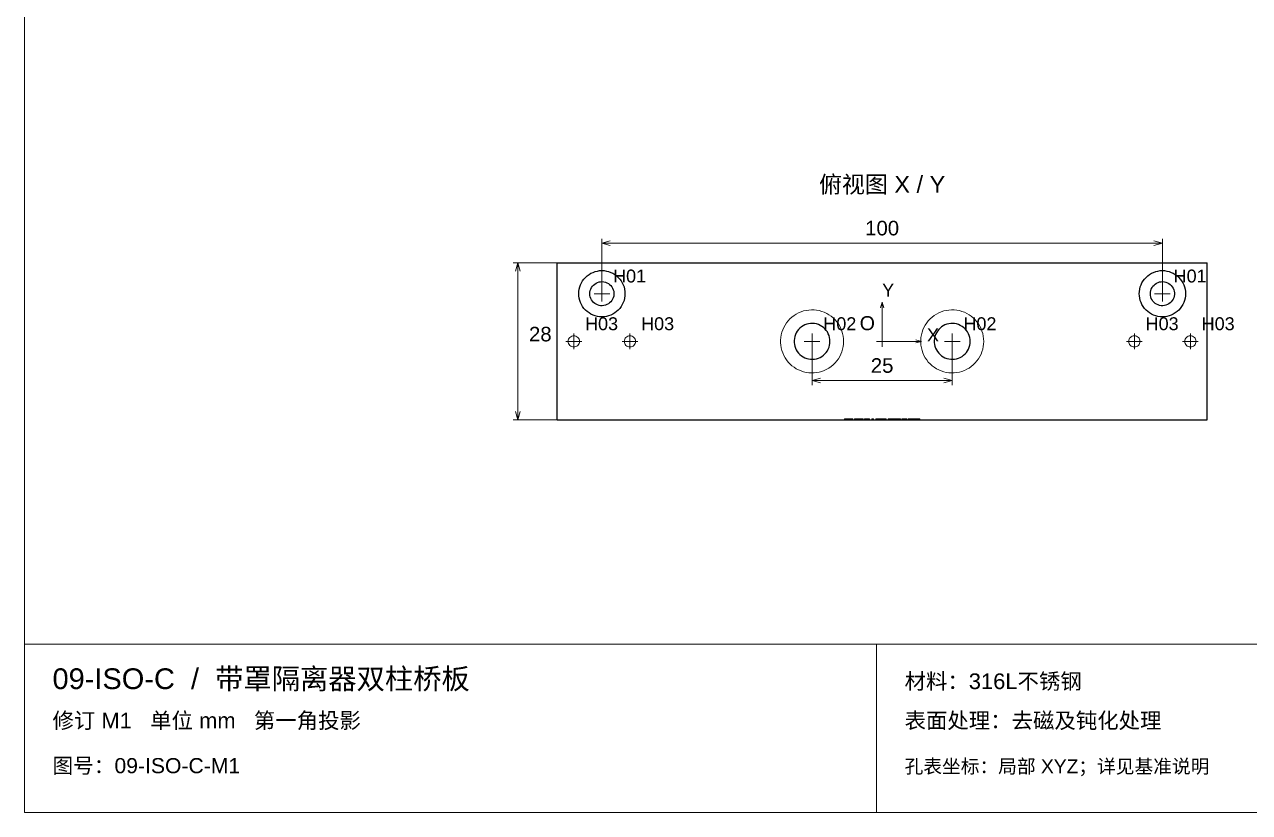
# Paper-space layout '01_三视图' of a CAD drawing. Header units: millimetres. Extents: x 8 to 451, y 8 to 289.
# Drawn here: x 8 to 226.5, y 8 to 148.5 of the extents above; entities that cross this region are included whole.
import ezdxf
from ezdxf.enums import TextEntityAlignment as Align

# ---------------------------------------------------------------- set-up
doc = ezdxf.new("R2010")
doc.units = ezdxf.units.MM
doc.linetypes.add('WP_HIDDEN', pattern=[2.3, 1.5, -0.8])
for name, color, linetype, lineweight in [('ANNOTATIONS', 7, 'CONTINUOUS', 18), ('HIDDEN', 7, 'WP_HIDDEN', 13), ('VISIBLE', 7, 'CONTINUOUS', 25)]:
    doc.layers.add(name, color=color, linetype=linetype, lineweight=lineweight)
doc.styles.add('CJK', font='Arial Unicode.ttf')

psp = doc.layouts.new('01_三视图')

# ---------------------------------------------------------------- linework, layer by layer
at = {"layer": 'ANNOTATIONS'}
for p, q in [((8, 289), (8, 8)), ((111, 100.5), (111, 110.3)), ((111, 109.5), (112.5, 109.92)), ((111, 109.5), (211, 109.5)), ((111, 109.5), (112.5, 109.08)), ((211, 109.5), (209.5, 109.92)), ((211, 109.5), (209.5, 109.08)), ((211, 100.5), (211, 110.3)), ((103, 106), (95.2, 106)), ((96, 106), (95.58, 104.5)), ((96, 78), (96, 106)), ((96, 106), (96.42, 104.5)), ((111, 99.1), (111, 101.9)), ((211, 99.1), (211, 101.9)), ((109.6, 100.5), (112.4, 100.5)), ((161, 99), (160.72, 98)), ((161, 92), (161, 99)), ((161, 99), (161.28, 98)), ((209.6, 100.5), (212.4, 100.5)), ((104.6, 92), (107.4, 92)), ((106, 90.6), (106, 93.4)), ((114.6, 92), (117.4, 92)), ((116, 90.6), (116, 93.4)), ((147.1, 92), (149.9, 92)), ((148.5, 90.6), (148.5, 93.4)), ((148.5, 92), (148.5, 84.2)), ((160, 92), (162, 92)), ((161, 91), (161, 93)), ((161, 92), (168, 92)), ((168, 92), (167, 92.28)), ((168, 92), (167, 91.72)), ((172.1, 92), (174.9, 92)), ((173.5, 90.6), (173.5, 93.4)), ((173.5, 92), (173.5, 84.2)), ((204.6, 92), (207.4, 92)), ((206, 90.6), (206, 93.4)), ((214.6, 92), (217.4, 92)), ((216, 90.6), (216, 93.4)), ((148.5, 85), (150, 85.42)), ((173.5, 85), (172, 85.42)), ((148.5, 85), (173.5, 85)), ((148.5, 85), (150, 84.58)), ((173.5, 85), (172, 84.58)), ((96, 78), (95.58, 79.5)), ((96, 78), (96.42, 79.5)), ((103, 78), (95.2, 78)), ((8, 38), (412, 38)), ((160, 8), (160, 38)), ((8, 8), (412, 8))]:
    psp.add_line(p, q, dxfattribs=at)
at = {"layer": 'HIDDEN'}
for points in [[(154.12, 92), (154.11, 92.47), (154.05, 92.94), (153.95, 93.4), (153.81, 93.85), (153.64, 94.29), (153.43, 94.71), (153.19, 95.11), (152.91, 95.49), (152.6, 95.85), (152.26, 96.18), (151.9, 96.48), (151.51, 96.75), (151.11, 96.98), (150.68, 97.19), (150.24, 97.35), (149.78, 97.48), (149.32, 97.56), (148.85, 97.61), (148.38, 97.62), (147.91, 97.59), (147.45, 97.53), (146.99, 97.42), (146.54, 97.27), (146.1, 97.09), (145.69, 96.87), (145.29, 96.62), (144.91, 96.33), (144.56, 96.02), (144.24, 95.68), (143.95, 95.31), (143.69, 94.91), (143.46, 94.5), (143.27, 94.07), (143.12, 93.63), (143, 93.17), (142.92, 92.7), (142.88, 92.24), (142.88, 91.76), (142.92, 91.3), (143, 90.83), (143.12, 90.37), (143.27, 89.93), (143.46, 89.5), (143.69, 89.09), (143.95, 88.69), (144.24, 88.32), (144.56, 87.98), (144.91, 87.67), (145.29, 87.38), (145.69, 87.13), (146.1, 86.91), (146.54, 86.73), (146.99, 86.58), (147.45, 86.47), (147.91, 86.41), (148.38, 86.38), (148.85, 86.39), (149.32, 86.44), (149.78, 86.52), (150.24, 86.65), (150.68, 86.81), (151.11, 87.02), (151.51, 87.25), (151.9, 87.52), (152.26, 87.82), (152.6, 88.15), (152.91, 88.51), (153.19, 88.89), (153.43, 89.29), (153.64, 89.71), (153.81, 90.15), (153.95, 90.6), (154.05, 91.06), (154.11, 91.53), (154.12, 92)], [(179.12, 92), (179.11, 92.47), (179.05, 92.94), (178.95, 93.4), (178.81, 93.85), (178.64, 94.29), (178.43, 94.71), (178.19, 95.11), (177.91, 95.49), (177.6, 95.85), (177.26, 96.18), (176.9, 96.48), (176.51, 96.75), (176.11, 96.98), (175.68, 97.19), (175.24, 97.35), (174.78, 97.48), (174.32, 97.56), (173.85, 97.61), (173.38, 97.62), (172.91, 97.59), (172.45, 97.53), (171.99, 97.42), (171.54, 97.27), (171.1, 97.09), (170.69, 96.87), (170.29, 96.62), (169.91, 96.33), (169.56, 96.02), (169.24, 95.68), (168.95, 95.31), (168.69, 94.91), (168.46, 94.5), (168.27, 94.07), (168.12, 93.63), (168, 93.17), (167.92, 92.7), (167.88, 92.24), (167.88, 91.76), (167.92, 91.3), (168, 90.83), (168.12, 90.37), (168.27, 89.93), (168.46, 89.5), (168.69, 89.09), (168.95, 88.69), (169.24, 88.32), (169.56, 87.98), (169.91, 87.67), (170.29, 87.38), (170.69, 87.13), (171.1, 86.91), (171.54, 86.73), (171.99, 86.58), (172.45, 86.47), (172.91, 86.41), (173.38, 86.38), (173.85, 86.39), (174.32, 86.44), (174.78, 86.52), (175.24, 86.65), (175.68, 86.81), (176.11, 87.02), (176.51, 87.25), (176.9, 87.52), (177.26, 87.82), (177.6, 88.15), (177.91, 88.51), (178.19, 88.89), (178.43, 89.29), (178.64, 89.71), (178.81, 90.15), (178.95, 90.6), (179.05, 91.06), (179.11, 91.53), (179.12, 92)], [(107, 92), (106.99, 92.2), (106.93, 92.38), (106.84, 92.56), (106.71, 92.71), (106.56, 92.84), (106.38, 92.93), (106.2, 92.99), (106, 93.01), (105.8, 92.99), (105.62, 92.93), (105.44, 92.84), (105.29, 92.71), (105.16, 92.56), (105.07, 92.38), (105.01, 92.2), (104.99, 92), (105.01, 91.8), (105.07, 91.62), (105.16, 91.44), (105.29, 91.29), (105.44, 91.16), (105.62, 91.07), (105.8, 91.01), (106, 91), (106.2, 91.01), (106.38, 91.07), (106.56, 91.16), (106.71, 91.29), (106.84, 91.44), (106.93, 91.62), (106.99, 91.8), (107, 92)], [(117, 92), (116.99, 92.2), (116.93, 92.38), (116.84, 92.56), (116.71, 92.71), (116.56, 92.84), (116.38, 92.93), (116.2, 92.99), (116, 93.01), (115.8, 92.99), (115.62, 92.93), (115.44, 92.84), (115.29, 92.71), (115.16, 92.56), (115.07, 92.38), (115.01, 92.2), (115, 92), (115.01, 91.8), (115.07, 91.62), (115.16, 91.44), (115.29, 91.29), (115.44, 91.16), (115.62, 91.07), (115.8, 91.01), (116, 91), (116.2, 91.01), (116.38, 91.07), (116.56, 91.16), (116.71, 91.29), (116.84, 91.44), (116.93, 91.62), (116.99, 91.8), (117, 92)], [(207, 92), (206.99, 92.2), (206.93, 92.38), (206.84, 92.56), (206.71, 92.71), (206.56, 92.84), (206.38, 92.93), (206.2, 92.99), (206, 93.01), (205.8, 92.99), (205.62, 92.93), (205.44, 92.84), (205.29, 92.71), (205.16, 92.56), (205.07, 92.38), (205.01, 92.2), (204.99, 92), (205.01, 91.8), (205.07, 91.62), (205.16, 91.44), (205.29, 91.29), (205.44, 91.16), (205.62, 91.07), (205.8, 91.01), (206, 91), (206.2, 91.01), (206.38, 91.07), (206.56, 91.16), (206.71, 91.29), (206.84, 91.44), (206.93, 91.62), (206.99, 91.8), (207, 92)], [(217, 92), (216.99, 92.2), (216.93, 92.38), (216.84, 92.56), (216.71, 92.71), (216.56, 92.84), (216.38, 92.93), (216.2, 92.99), (216, 93.01), (215.8, 92.99), (215.62, 92.93), (215.44, 92.84), (215.29, 92.71), (215.16, 92.56), (215.07, 92.38), (215.01, 92.2), (215, 92), (215.01, 91.8), (215.07, 91.62), (215.16, 91.44), (215.29, 91.29), (215.44, 91.16), (215.62, 91.07), (215.8, 91.01), (216, 91), (216.2, 91.01), (216.38, 91.07), (216.56, 91.16), (216.71, 91.29), (216.84, 91.44), (216.93, 91.62), (216.99, 91.8), (217, 92)], [(154.52, 78.2), (154.42, 78.2), (154.35, 78.2), (154.3, 78.2), (154.29, 78.2)], [(154.29, 78), (154.29, 78.2)], [(154.29, 78.2), (154.29, 78.2), (154.31, 78.2), (154.34, 78.2), (154.37, 78.2)], [(154.37, 78), (154.34, 78), (154.31, 78), (154.29, 78), (154.29, 78)], [(154.29, 78), (154.3, 78), (154.34, 78), (154.41, 78), (154.46, 78), (154.52, 78)], [(154.37, 78.2), (154.42, 78.2), (154.48, 78.2), (154.55, 78.2), (154.63, 78.2)], [(154.63, 78), (154.55, 78), (154.48, 78), (154.42, 78), (154.37, 78)], [(155.05, 78.2), (154.89, 78.2), (154.75, 78.2), (154.62, 78.2), (154.52, 78.2)], [(154.52, 78), (154.62, 78), (154.75, 78), (154.89, 78), (155.05, 78)], [(154.58, 78.2), (154.59, 78.2), (154.62, 78.2), (154.66, 78.2), (154.72, 78.2)], [(154.73, 78.2), (154.67, 78.2), (154.62, 78.2), (154.59, 78.2), (154.58, 78.2)], [(154.58, 78), (154.58, 78.2)], [(154.72, 78), (154.65, 78), (154.61, 78), (154.59, 78), (154.58, 78)], [(154.58, 78), (154.59, 78), (154.61, 78), (154.66, 78), (154.73, 78)], [(154.63, 78.2), (154.71, 78.2), (154.81, 78.2), (154.92, 78.2), (155.05, 78.2)], [(155.05, 78), (154.82, 78), (154.72, 78), (154.63, 78)], [(154.72, 78.2), (154.87, 78.2), (155.05, 78.2)], [(155.05, 78), (154.86, 78), (154.72, 78)], [(155.04, 78.2), (154.87, 78.2), (154.73, 78.2)], [(154.73, 78), (154.79, 78), (154.87, 78), (155.04, 78)], [(155.38, 78.2), (155.23, 78.2), (155.04, 78.2)], [(155.04, 78), (155.23, 78), (155.38, 78)], [(155.05, 78.2), (155.22, 78.2), (155.37, 78.2)], [(155.47, 78.2), (155.38, 78.2), (155.28, 78.2), (155.17, 78.2), (155.05, 78.2)], [(155.05, 78.2), (155.23, 78.2), (155.38, 78.2)], [(155.05, 78), (155.28, 78), (155.38, 78), (155.47, 78)], [(155.37, 78), (155.22, 78), (155.05, 78)], [(155.38, 78), (155.23, 78), (155.05, 78)], [(155.37, 78.2), (155.5, 78.2), (155.61, 78.2)], [(155.61, 78), (155.5, 78), (155.37, 78)], [(155.38, 78.2), (155.43, 78.2), (155.48, 78.2), (155.5, 78.2), (155.51, 78.2)], [(155.51, 78), (155.5, 78), (155.48, 78), (155.44, 78), (155.38, 78)], [(155.38, 78), (155.44, 78), (155.48, 78), (155.5, 78), (155.51, 78)], [(155.72, 78.2), (155.67, 78.2), (155.61, 78.2), (155.55, 78.2), (155.47, 78.2)], [(155.47, 78), (155.55, 78), (155.61, 78), (155.67, 78), (155.72, 78)], [(155.51, 78), (155.51, 78.2)], [(155.61, 78.2), (155.69, 78.2), (155.75, 78.2)], [(155.75, 78), (155.69, 78), (155.61, 78)], [(155.8, 78.2), (155.8, 78.2), (155.78, 78.2), (155.75, 78.2), (155.72, 78.2)], [(155.72, 78), (155.76, 78), (155.78, 78), (155.8, 78), (155.8, 78)], [(155.75, 78.2), (155.79, 78.2), (155.8, 78.2)], [(155.8, 78), (155.79, 78), (155.75, 78)], [(155.8, 78), (155.8, 78.2)], [(156.29, 78.2), (156.2, 78.2), (156.14, 78.2), (156.1, 78.2), (156.09, 78.2)], [(156.09, 78), (156.09, 78.2)], [(156.09, 78.2), (156.1, 78.2), (156.14, 78.2), (156.21, 78.2), (156.3, 78.2)], [(156.3, 78), (156.21, 78), (156.14, 78), (156.1, 78), (156.09, 78)], [(156.09, 78), (156.1, 78), (156.14, 78), (156.2, 78), (156.29, 78)], [(156.34, 78.2), (156.26, 78.2), (156.2, 78.2), (156.16, 78.2), (156.13, 78.2)], [(156.13, 78), (156.13, 78.2)], [(156.13, 78.2), (156.41, 78.2)], [(156.41, 78), (156.13, 78)], [(156.13, 78), (156.16, 78), (156.2, 78), (156.26, 78), (156.34, 78)], [(156.78, 78.2), (156.64, 78.2), (156.51, 78.2), (156.4, 78.2), (156.29, 78.2)], [(156.29, 78), (156.4, 78), (156.51, 78), (156.78, 78)], [(156.3, 78.2), (156.41, 78.2), (156.53, 78.2), (156.67, 78.2), (156.82, 78.2)], [(156.82, 78), (156.67, 78), (156.53, 78), (156.41, 78), (156.3, 78)], [(156.79, 78.2), (156.66, 78.2), (156.54, 78.2), (156.43, 78.2), (156.34, 78.2)], [(156.34, 78), (156.44, 78), (156.54, 78), (156.66, 78), (156.79, 78)], [(156.53, 78.2), (156.46, 78.2), (156.42, 78.2), (156.39, 78.2), (156.38, 78.2)], [(156.38, 78.2), (156.39, 78.2), (156.42, 78.2), (156.46, 78.2), (156.52, 78.2)], [(156.38, 78), (156.38, 78.2)], [(156.38, 78), (156.39, 78), (156.42, 78), (156.46, 78), (156.53, 78)], [(156.52, 78), (156.46, 78), (156.42, 78), (156.39, 78), (156.38, 78)], [(156.41, 78), (156.41, 78.2)], [(156.41, 78.2), (156.46, 78.2), (156.54, 78.2)], [(156.54, 78), (156.46, 78), (156.41, 78)], [(156.52, 78.2), (156.67, 78.2), (156.85, 78.2)], [(156.85, 78), (156.67, 78), (156.52, 78)], [(156.86, 78.2), (156.68, 78.2), (156.53, 78.2)], [(156.53, 78), (156.68, 78), (156.86, 78)], [(156.54, 78.2), (156.65, 78.2), (156.79, 78.2)], [(156.79, 78), (156.65, 78), (156.54, 78)], [(157.1, 78.2), (156.94, 78.2), (156.78, 78.2)], [(156.78, 78), (156.94, 78), (157.1, 78)], [(156.79, 78.2), (156.92, 78.2), (157.02, 78.2)], [(157.23, 78.2), (157.03, 78.2), (156.79, 78.2)], [(156.79, 78), (157.03, 78), (157.23, 78)], [(157.02, 78), (156.92, 78), (156.79, 78)], [(156.82, 78.2), (157.04, 78.2), (157.23, 78.2)], [(157.23, 78), (157.04, 78), (156.82, 78)], [(156.85, 78.2), (157.03, 78.2), (157.17, 78.2)], [(157.17, 78), (157.03, 78), (156.85, 78)], [(157.17, 78.2), (157.03, 78.2), (156.86, 78.2)], [(156.86, 78), (157.03, 78), (157.17, 78)], [(157.02, 78.2), (157.11, 78.2), (157.18, 78.2)], [(157.18, 78), (157.11, 78), (157.02, 78)], [(157.33, 78.2), (157.23, 78.2), (157.1, 78.2)], [(157.1, 78), (157.23, 78), (157.33, 78)], [(157.3, 78.2), (157.29, 78.2), (157.27, 78.2), (157.23, 78.2), (157.17, 78.2)], [(157.17, 78.2), (157.23, 78.2), (157.27, 78.2), (157.29, 78.2), (157.3, 78.2)], [(157.17, 78), (157.23, 78), (157.27, 78), (157.29, 78), (157.3, 78)], [(157.3, 78), (157.29, 78), (157.27, 78), (157.23, 78), (157.17, 78)], [(157.18, 78.2), (157.24, 78.2), (157.29, 78.2)], [(157.29, 78), (157.24, 78), (157.18, 78)], [(157.23, 78.2), (157.32, 78.2), (157.4, 78.2), (157.47, 78.2), (157.52, 78.2)], [(157.52, 78.2), (157.47, 78.2), (157.4, 78.2), (157.32, 78.2), (157.23, 78.2)], [(157.23, 78), (157.32, 78), (157.4, 78), (157.47, 78), (157.52, 78)], [(157.52, 78), (157.47, 78), (157.4, 78), (157.32, 78), (157.23, 78)], [(157.29, 78.2), (157.32, 78.2), (157.33, 78.2)], [(157.33, 78), (157.32, 78), (157.29, 78)], [(157.3, 78), (157.3, 78.2)], [(157.33, 78), (157.33, 78.2)], [(157.33, 78.2), (157.33, 78.2)], [(157.33, 78), (157.33, 78.2)], [(157.33, 78), (157.33, 78)], [(157.52, 78.2), (157.56, 78.2), (157.59, 78.2), (157.61, 78.2), (157.62, 78.2)], [(157.62, 78.2), (157.61, 78.2), (157.59, 78.2), (157.56, 78.2), (157.52, 78.2)], [(157.52, 78), (157.56, 78), (157.59, 78), (157.61, 78), (157.62, 78)], [(157.62, 78), (157.61, 78), (157.59, 78), (157.56, 78), (157.52, 78)], [(157.62, 78), (157.62, 78.2)], [(157.86, 78), (157.86, 78.2)], [(157.86, 78.2), (158.74, 78.2)], [(158.74, 78), (157.86, 78)], [(158.74, 78), (158.74, 78.2)], [(159.14, 78), (159.14, 78.2)], [(159.14, 78.2), (159.45, 78.2)], [(159.45, 78), (159.14, 78)], [(159.45, 78), (159.45, 78.2)], [(160.01, 78.2), (159.96, 78.2), (159.92, 78.2), (159.89, 78.2), (159.88, 78.2)], [(159.88, 78), (159.88, 78.2)], [(159.88, 78.2), (160.17, 78.2)], [(160.17, 78), (159.88, 78)], [(159.88, 78), (159.89, 78), (159.92, 78), (159.96, 78), (160.01, 78)], [(160.05, 78.2), (160.02, 78.2), (159.99, 78.2), (159.98, 78.2), (159.97, 78.2)], [(159.97, 78), (159.97, 78.2)], [(159.97, 78.2), (159.98, 78.2), (160, 78.2), (160.03, 78.2), (160.07, 78.2)], [(160.07, 78), (160.03, 78), (160, 78), (159.98, 78), (159.97, 78)], [(159.97, 78), (159.98, 78), (159.99, 78), (160.02, 78), (160.05, 78)], [(160.35, 78.2), (160.24, 78.2), (160.16, 78.2), (160.08, 78.2), (160.01, 78.2)], [(160.01, 78), (160.08, 78), (160.16, 78), (160.24, 78), (160.35, 78)], [(160.3, 78.2), (160.22, 78.2), (160.16, 78.2), (160.1, 78.2), (160.05, 78.2)], [(160.05, 78), (160.1, 78), (160.16, 78), (160.3, 78)], [(160.07, 78.2), (160.13, 78.2), (160.19, 78.2), (160.27, 78.2), (160.36, 78.2)], [(160.36, 78), (160.27, 78), (160.2, 78), (160.13, 78), (160.07, 78)], [(160.17, 78), (160.17, 78.2)], [(160.17, 78.2), (160.21, 78.2), (160.27, 78.2)], [(160.27, 78), (160.21, 78), (160.17, 78)], [(160.27, 78.2), (160.31, 78.2), (160.36, 78.2), (160.43, 78.2), (160.5, 78.2)], [(160.4, 78.2), (160.34, 78.2), (160.3, 78.2), (160.28, 78.2), (160.27, 78.2)], [(160.27, 78), (160.27, 78.2)], [(160.27, 78.2), (160.27, 78.2), (160.29, 78.2), (160.32, 78.2), (160.36, 78.2)], [(160.5, 78), (160.37, 78), (160.31, 78), (160.27, 78)], [(160.36, 78), (160.32, 78), (160.29, 78), (160.27, 78), (160.27, 78)], [(160.27, 78), (160.28, 78), (160.3, 78), (160.34, 78), (160.4, 78)], [(160.75, 78.2), (160.6, 78.2), (160.48, 78.2), (160.38, 78.2), (160.3, 78.2)], [(160.3, 78), (160.38, 78), (160.49, 78), (160.61, 78), (160.75, 78)], [(160.87, 78.2), (160.72, 78.2), (160.58, 78.2), (160.46, 78.2), (160.35, 78.2)], [(160.35, 78), (160.46, 78), (160.59, 78), (160.87, 78)], [(160.36, 78.2), (160.57, 78.2), (160.79, 78.2)], [(160.36, 78.2), (160.42, 78.2), (160.52, 78.2), (160.65, 78.2), (160.82, 78.2)], [(160.82, 78), (160.66, 78), (160.53, 78), (160.43, 78), (160.36, 78)], [(160.79, 78), (160.57, 78), (160.36, 78)], [(160.8, 78.2), (160.67, 78.2), (160.56, 78.2), (160.47, 78.2), (160.4, 78.2)], [(160.4, 78), (160.47, 78), (160.57, 78), (160.68, 78), (160.8, 78)], [(160.5, 78.2), (160.67, 78.2), (160.86, 78.2)], [(160.86, 78), (160.67, 78), (160.5, 78)], [(161.16, 78.2), (161.1, 78.2), (161.01, 78.2), (160.89, 78.2), (160.75, 78.2)], [(160.75, 78), (160.89, 78), (161, 78), (161.1, 78), (161.16, 78)], [(160.79, 78.2), (161.03, 78.2), (161.24, 78.2)], [(161.24, 78), (161.03, 78), (160.79, 78)], [(161.21, 78.2), (161.13, 78.2), (161.04, 78.2), (160.93, 78.2), (160.8, 78.2)], [(160.8, 78), (160.92, 78), (161.03, 78), (161.13, 78), (161.21, 78)], [(160.82, 78.2), (160.99, 78.2), (161.14, 78.2), (161.25, 78.2), (161.33, 78.2)], [(161.33, 78), (161.24, 78), (161.12, 78), (160.98, 78), (160.82, 78)], [(160.86, 78.2), (161.02, 78.2), (161.17, 78.2)], [(161.17, 78), (161.02, 78), (160.86, 78)], [(161.32, 78.2), (161.11, 78.2), (160.87, 78.2)], [(160.87, 78), (161.11, 78), (161.32, 78)], [(161.37, 78.2), (161.33, 78.2), (161.29, 78.2), (161.23, 78.2), (161.16, 78.2)], [(161.16, 78), (161.29, 78), (161.33, 78), (161.37, 78)], [(161.17, 78.2), (161.29, 78.2), (161.37, 78.2)], [(161.37, 78), (161.29, 78), (161.17, 78)], [(161.37, 78.2), (161.35, 78.2), (161.31, 78.2), (161.27, 78.2), (161.21, 78.2)], [(161.21, 78), (161.27, 78), (161.31, 78), (161.35, 78), (161.37, 78)], [(161.24, 78.2), (161.34, 78.2), (161.42, 78.2), (161.49, 78.2), (161.55, 78.2)], [(161.55, 78), (161.49, 78), (161.42, 78), (161.34, 78), (161.24, 78)], [(161.62, 78.2), (161.57, 78.2), (161.49, 78.2), (161.41, 78.2), (161.32, 78.2)], [(161.32, 78), (161.41, 78), (161.49, 78), (161.57, 78), (161.62, 78)], [(161.33, 78.2), (161.43, 78.2), (161.51, 78.2), (161.58, 78.2), (161.63, 78.2)], [(161.63, 78), (161.58, 78), (161.51, 78), (161.43, 78), (161.33, 78)], [(161.37, 78.2), (161.42, 78.2), (161.43, 78.2)], [(161.43, 78.2), (161.42, 78.2), (161.37, 78.2)], [(161.66, 78.2), (161.37, 78.2)], [(161.37, 78), (161.37, 78.2)], [(161.37, 78), (161.66, 78)], [(161.37, 78), (161.42, 78), (161.43, 78)], [(161.43, 78), (161.42, 78), (161.37, 78)], [(161.43, 78), (161.43, 78.2)], [(161.55, 78.2), (161.59, 78.2), (161.63, 78.2), (161.65, 78.2), (161.66, 78.2)], [(161.66, 78), (161.65, 78), (161.63, 78), (161.59, 78), (161.55, 78)], [(161.73, 78.2), (161.72, 78.2), (161.7, 78.2), (161.67, 78.2), (161.62, 78.2)], [(161.62, 78), (161.67, 78), (161.7, 78), (161.72, 78), (161.73, 78)], [(161.63, 78.2), (161.68, 78.2), (161.71, 78.2), (161.72, 78.2), (161.73, 78.2)], [(161.73, 78), (161.72, 78), (161.71, 78), (161.68, 78), (161.63, 78)], [(161.66, 78), (161.66, 78.2)], [(161.73, 78), (161.73, 78.2)], [(162.19, 78.2), (162.13, 78.2), (162.09, 78.2), (162.06, 78.2), (162.06, 78.2)], [(162.06, 78), (162.06, 78.2)], [(162.06, 78.2), (162.08, 78.2), (162.13, 78.2), (162.23, 78.2), (162.37, 78.2)], [(162.37, 78), (162.29, 78), (162.23, 78), (162.17, 78), (162.13, 78), (162.1, 78), (162.07, 78), (162.06, 78)], [(162.06, 78), (162.06, 78), (162.09, 78), (162.13, 78), (162.19, 78)], [(162.58, 78.2), (162.46, 78.2), (162.35, 78.2), (162.26, 78.2), (162.19, 78.2)], [(162.19, 78), (162.26, 78), (162.35, 78), (162.46, 78), (162.58, 78)], [(162.37, 78.2), (162.53, 78.2), (162.72, 78.2), (162.93, 78.2), (163.17, 78.2)], [(162.37, 78.2), (162.39, 78.2), (162.43, 78.2), (162.5, 78.2), (162.6, 78.2)], [(162.61, 78.2), (162.5, 78.2), (162.43, 78.2), (162.39, 78.2), (162.37, 78.2)], [(162.37, 78), (162.37, 78.2)], [(163.17, 78), (162.94, 78), (162.73, 78), (162.53, 78), (162.37, 78)], [(162.6, 78), (162.5, 78), (162.43, 78), (162.39, 78), (162.37, 78)], [(162.37, 78), (162.38, 78), (162.43, 78), (162.5, 78), (162.61, 78)], [(163.17, 78.2), (162.85, 78.2), (162.58, 78.2)], [(162.58, 78), (162.86, 78), (163.17, 78)], [(162.6, 78.2), (162.72, 78.2), (162.85, 78.2), (163, 78.2), (163.16, 78.2)], [(163.16, 78), (163, 78), (162.85, 78), (162.72, 78), (162.6, 78)], [(163.17, 78.2), (163.01, 78.2), (162.87, 78.2), (162.73, 78.2), (162.61, 78.2)], [(162.61, 78), (162.73, 78), (162.87, 78), (163.17, 78)], [(163.16, 78.2), (163.33, 78.2), (163.48, 78.2), (163.61, 78.2), (163.73, 78.2)], [(163.73, 78), (163.61, 78), (163.48, 78), (163.33, 78), (163.16, 78)], [(163.17, 78.2), (163.47, 78.2), (163.75, 78.2)], [(163.73, 78.2), (163.46, 78.2), (163.17, 78.2)], [(163.58, 78.2), (163.39, 78.2), (163.17, 78.2)], [(163.75, 78), (163.47, 78), (163.17, 78)], [(163.17, 78), (163.46, 78), (163.73, 78)], [(163.17, 78), (163.39, 78), (163.58, 78)], [(163.86, 78.2), (163.81, 78.2), (163.74, 78.2), (163.67, 78.2), (163.58, 78.2)], [(163.58, 78), (163.67, 78), (163.74, 78), (163.81, 78), (163.86, 78)], [(164.13, 78.2), (164.05, 78.2), (163.96, 78.2), (163.85, 78.2), (163.73, 78.2)], [(163.73, 78.2), (163.83, 78.2), (163.9, 78.2), (163.94, 78.2), (163.96, 78.2)], [(163.73, 78), (163.85, 78), (163.96, 78), (164.05, 78), (164.13, 78)], [(163.96, 78), (163.95, 78), (163.9, 78), (163.83, 78), (163.73, 78)], [(163.75, 78.2), (163.87, 78.2), (163.97, 78.2), (164.06, 78.2), (164.14, 78.2)], [(164.14, 78), (164.06, 78), (163.97, 78), (163.87, 78), (163.75, 78)], [(163.96, 78.2), (163.95, 78.2), (163.93, 78.2), (163.9, 78.2), (163.86, 78.2)], [(163.86, 78), (163.9, 78), (163.93, 78), (163.95, 78), (163.96, 78)], [(163.96, 78), (163.96, 78.2)], [(164.27, 78.2), (164.27, 78.2), (164.24, 78.2), (164.19, 78.2), (164.13, 78.2)], [(164.13, 78), (164.19, 78), (164.24, 78), (164.27, 78), (164.27, 78)], [(164.14, 78.2), (164.2, 78.2), (164.24, 78.2), (164.27, 78.2), (164.27, 78.2)], [(164.27, 78), (164.27, 78), (164.24, 78), (164.2, 78), (164.14, 78)], [(164.27, 78), (164.27, 78.2)], [(164.52, 78), (164.52, 78.2)], [(164.52, 78.2), (165.4, 78.2)], [(165.4, 78), (164.52, 78)], [(165.4, 78), (165.4, 78.2)], [(165.78, 78.2), (165.73, 78.2), (165.69, 78.2), (165.67, 78.2), (165.66, 78.2)], [(165.66, 78), (165.66, 78.2)], [(165.66, 78.2), (165.67, 78.2), (165.69, 78.2), (165.74, 78.2), (165.8, 78.2)], [(165.8, 78), (165.74, 78), (165.69, 78), (165.67, 78), (165.66, 78)], [(165.66, 78), (165.67, 78), (165.69, 78), (165.73, 78), (165.78, 78)], [(166.14, 78.2), (166.03, 78.2), (165.93, 78.2), (165.85, 78.2), (165.78, 78.2)], [(165.78, 78), (165.85, 78), (165.93, 78), (166.03, 78), (166.14, 78)], [(165.8, 78.2), (165.87, 78.2), (165.97, 78.2), (166.07, 78.2), (166.19, 78.2)], [(166.19, 78), (166.07, 78), (165.97, 78), (165.87, 78), (165.8, 78)], [(166.05, 78.2), (165.99, 78.2), (165.98, 78.2)], [(165.98, 78), (165.98, 78.2)], [(165.98, 78.2), (165.98, 78.2), (166, 78.2), (166.02, 78.2), (166.06, 78.2)], [(166.06, 78), (166.02, 78), (166, 78), (165.98, 78), (165.98, 78)], [(165.98, 78), (165.99, 78), (166.05, 78)], [(166.3, 78.2), (166.22, 78.2), (166.15, 78.2), (166.09, 78.2), (166.05, 78.2)], [(166.05, 78), (166.09, 78), (166.15, 78), (166.22, 78), (166.3, 78)], [(166.06, 78.2), (166.11, 78.2), (166.17, 78.2), (166.25, 78.2), (166.33, 78.2)], [(166.33, 78), (166.25, 78), (166.17, 78), (166.11, 78), (166.06, 78)], [(166.75, 78.2), (166.57, 78.2), (166.41, 78.2), (166.27, 78.2), (166.14, 78.2)], [(166.14, 78), (166.27, 78), (166.42, 78), (166.58, 78), (166.75, 78)], [(166.19, 78.2), (166.46, 78.2), (166.75, 78.2)], [(166.75, 78), (166.46, 78), (166.19, 78)], [(166.75, 78.2), (166.62, 78.2), (166.5, 78.2), (166.4, 78.2), (166.3, 78.2)], [(166.3, 78), (166.4, 78), (166.51, 78), (166.75, 78)], [(166.33, 78.2), (166.52, 78.2), (166.72, 78.2)], [(166.72, 78), (166.52, 78), (166.33, 78)], [(166.72, 78.2), (166.96, 78.2), (167.16, 78.2)], [(167.16, 78), (167.07, 78), (166.96, 78), (166.72, 78)], [(167.36, 78.2), (167.23, 78.2), (167.08, 78.2), (166.92, 78.2), (166.75, 78.2)], [(166.75, 78.2), (166.92, 78.2), (167.08, 78.2), (167.21, 78.2), (167.34, 78.2)], [(167.13, 78.2), (166.96, 78.2), (166.75, 78.2)], [(166.75, 78), (166.92, 78), (167.08, 78), (167.23, 78), (167.36, 78)], [(166.75, 78), (166.96, 78), (167.13, 78)], [(167.34, 78), (167.21, 78), (167.07, 78), (166.92, 78), (166.75, 78)], [(167.37, 78.2), (167.27, 78.2), (167.13, 78.2)], [(167.13, 78), (167.21, 78), (167.27, 78), (167.37, 78)], [(167.16, 78.2), (167.24, 78.2), (167.31, 78.2), (167.36, 78.2), (167.4, 78.2)], [(167.4, 78), (167.37, 78), (167.31, 78), (167.24, 78), (167.16, 78)], [(167.34, 78.2), (167.45, 78.2), (167.54, 78.2), (167.62, 78.2), (167.67, 78.2)], [(167.67, 78), (167.62, 78), (167.54, 78), (167.45, 78), (167.34, 78)], [(167.71, 78.2), (167.65, 78.2), (167.58, 78.2), (167.48, 78.2), (167.36, 78.2)], [(167.36, 78), (167.48, 78), (167.58, 78), (167.65, 78), (167.71, 78)], [(167.67, 78.2), (167.37, 78.2)], [(167.37, 78), (167.37, 78.2)], [(167.37, 78), (167.67, 78)], [(167.4, 78), (167.4, 78.2)], [(167.4, 78.2), (167.71, 78.2)], [(167.71, 78), (167.4, 78)], [(167.67, 78), (167.67, 78.2)], [(167.71, 78), (167.71, 78.2)]]:
    psp.add_lwpolyline(points, dxfattribs=at)
at = {"layer": 'VISIBLE'}
for points in [[(103, 78), (103, 106)], [(103, 106), (219, 106)], [(219, 78), (219, 106)], [(106.87, 100.5), (106.89, 100.9), (106.95, 101.3), (107.05, 101.7), (107.19, 102.08), (107.36, 102.44), (107.57, 102.79), (107.81, 103.12), (108.08, 103.42), (108.38, 103.69), (108.71, 103.93), (109.06, 104.14), (109.42, 104.31), (109.8, 104.45), (110.2, 104.55), (110.6, 104.61), (111, 104.62), (111.4, 104.61), (111.8, 104.55), (112.2, 104.45), (112.58, 104.31), (112.94, 104.14), (113.29, 103.93), (113.62, 103.69), (113.92, 103.42), (114.19, 103.12), (114.43, 102.79), (114.64, 102.44), (114.81, 102.08), (114.95, 101.7), (115.05, 101.3), (115.11, 100.9), (115.12, 100.5), (115.11, 100.1), (115.05, 99.7), (114.95, 99.3), (114.81, 98.92), (114.64, 98.56), (114.43, 98.21), (114.19, 97.88), (113.92, 97.58), (113.62, 97.31), (113.29, 97.07), (112.94, 96.86), (112.58, 96.69), (112.2, 96.55), (111.8, 96.45), (111.4, 96.39), (111, 96.38), (110.6, 96.39), (110.2, 96.45), (109.8, 96.55), (109.42, 96.69), (109.06, 96.86), (108.71, 97.07), (108.38, 97.31), (108.08, 97.58), (107.81, 97.88), (107.57, 98.21), (107.36, 98.56), (107.19, 98.92), (107.05, 99.3), (106.95, 99.7), (106.89, 100.1), (106.87, 100.5)], [(206.87, 100.5), (206.89, 100.9), (206.95, 101.3), (207.05, 101.7), (207.19, 102.08), (207.36, 102.44), (207.57, 102.79), (207.81, 103.12), (208.08, 103.42), (208.38, 103.69), (208.71, 103.93), (209.06, 104.14), (209.42, 104.31), (209.8, 104.45), (210.2, 104.55), (210.6, 104.61), (211, 104.62), (211.4, 104.61), (211.8, 104.55), (212.2, 104.45), (212.58, 104.31), (212.94, 104.14), (213.29, 103.93), (213.62, 103.69), (213.92, 103.42), (214.19, 103.12), (214.43, 102.79), (214.64, 102.44), (214.81, 102.08), (214.95, 101.7), (215.05, 101.3), (215.11, 100.9), (215.12, 100.5), (215.11, 100.1), (215.05, 99.7), (214.95, 99.3), (214.81, 98.92), (214.64, 98.56), (214.43, 98.21), (214.19, 97.88), (213.92, 97.58), (213.62, 97.31), (213.29, 97.07), (212.94, 96.86), (212.58, 96.69), (212.2, 96.55), (211.8, 96.45), (211.4, 96.39), (211, 96.38), (210.6, 96.39), (210.2, 96.45), (209.8, 96.55), (209.42, 96.69), (209.06, 96.86), (208.71, 97.07), (208.38, 97.31), (208.08, 97.58), (207.81, 97.88), (207.57, 98.21), (207.36, 98.56), (207.19, 98.92), (207.05, 99.3), (206.95, 99.7), (206.89, 100.1), (206.87, 100.5)], [(108.85, 100.5), (108.87, 100.79), (108.93, 101.07), (109.02, 101.34), (109.15, 101.6), (109.31, 101.83), (109.51, 102.05), (109.72, 102.23), (109.97, 102.39), (110.23, 102.51), (110.5, 102.59), (110.78, 102.64), (111.07, 102.65), (111.36, 102.62), (111.64, 102.55), (111.91, 102.45), (112.16, 102.31), (112.39, 102.14), (112.59, 101.94), (112.77, 101.72), (112.92, 101.47), (113.03, 101.21), (113.11, 100.93), (113.15, 100.64), (113.15, 100.36), (113.11, 100.07), (113.03, 99.79), (112.92, 99.53), (112.77, 99.28), (112.59, 99.06), (112.39, 98.86), (112.16, 98.69), (111.91, 98.55), (111.64, 98.45), (111.36, 98.38), (111.07, 98.35), (110.78, 98.36), (110.5, 98.41), (110.23, 98.49), (109.97, 98.61), (109.72, 98.77), (109.51, 98.95), (109.31, 99.17), (109.15, 99.4), (109.02, 99.66), (108.93, 99.93), (108.87, 100.21), (108.85, 100.5)], [(208.85, 100.5), (208.87, 100.79), (208.93, 101.07), (209.02, 101.34), (209.15, 101.6), (209.31, 101.83), (209.51, 102.05), (209.72, 102.23), (209.97, 102.39), (210.23, 102.51), (210.5, 102.59), (210.78, 102.64), (211.07, 102.65), (211.36, 102.62), (211.64, 102.55), (211.91, 102.45), (212.16, 102.31), (212.39, 102.14), (212.59, 101.94), (212.77, 101.72), (212.92, 101.47), (213.03, 101.21), (213.11, 100.93), (213.15, 100.64), (213.15, 100.36), (213.11, 100.07), (213.03, 99.79), (212.92, 99.53), (212.77, 99.28), (212.59, 99.06), (212.39, 98.86), (212.16, 98.69), (211.91, 98.55), (211.64, 98.45), (211.36, 98.38), (211.07, 98.35), (210.78, 98.36), (210.5, 98.41), (210.23, 98.49), (209.97, 98.61), (209.72, 98.77), (209.51, 98.95), (209.31, 99.17), (209.15, 99.4), (209.02, 99.66), (208.93, 99.93), (208.87, 100.21), (208.85, 100.5)], [(151.7, 92), (151.68, 92.35), (151.62, 92.7), (151.53, 93.04), (151.39, 93.37), (151.23, 93.68), (151.03, 93.97), (150.79, 94.23), (150.53, 94.47), (150.25, 94.68), (149.94, 94.86), (149.62, 95), (149.29, 95.1), (148.94, 95.17), (148.59, 95.2), (148.24, 95.19), (147.89, 95.14), (147.54, 95.05), (147.21, 94.93), (146.9, 94.77), (146.6, 94.58), (146.33, 94.35), (146.09, 94.1), (145.87, 93.82), (145.69, 93.52), (145.54, 93.2), (145.42, 92.87), (145.34, 92.53), (145.3, 92.18), (145.3, 91.82), (145.34, 91.47), (145.42, 91.13), (145.54, 90.8), (145.69, 90.48), (145.87, 90.18), (146.09, 89.9), (146.33, 89.65), (146.6, 89.42), (146.9, 89.23), (147.21, 89.07), (147.54, 88.95), (147.89, 88.86), (148.24, 88.81), (148.59, 88.8), (148.94, 88.83), (149.29, 88.9), (149.62, 89), (149.94, 89.14), (150.25, 89.32), (150.53, 89.53), (150.79, 89.77), (151.03, 90.03), (151.23, 90.32), (151.39, 90.63), (151.53, 90.96), (151.62, 91.3), (151.68, 91.65), (151.7, 92)], [(176.7, 92), (176.68, 92.35), (176.62, 92.7), (176.53, 93.04), (176.39, 93.37), (176.23, 93.68), (176.03, 93.97), (175.79, 94.23), (175.53, 94.47), (175.25, 94.68), (174.94, 94.86), (174.62, 95), (174.29, 95.1), (173.94, 95.17), (173.59, 95.2), (173.24, 95.19), (172.89, 95.14), (172.54, 95.05), (172.21, 94.93), (171.9, 94.77), (171.6, 94.58), (171.33, 94.35), (171.09, 94.1), (170.87, 93.82), (170.69, 93.52), (170.54, 93.2), (170.42, 92.87), (170.34, 92.53), (170.3, 92.18), (170.3, 91.82), (170.34, 91.47), (170.42, 91.13), (170.54, 90.8), (170.69, 90.48), (170.87, 90.18), (171.09, 89.9), (171.33, 89.65), (171.6, 89.42), (171.9, 89.23), (172.21, 89.07), (172.54, 88.95), (172.89, 88.86), (173.24, 88.81), (173.59, 88.8), (173.94, 88.83), (174.29, 88.9), (174.62, 89), (174.94, 89.14), (175.25, 89.32), (175.53, 89.53), (175.79, 89.77), (176.03, 90.03), (176.23, 90.32), (176.39, 90.63), (176.53, 90.96), (176.62, 91.3), (176.68, 91.65), (176.7, 92)], [(103, 78), (219, 78)]]:
    psp.add_lwpolyline(points, dxfattribs=at)

# ---------------------------------------------------------------- texts
at = {"layer": 'ANNOTATIONS', "style": 'CJK'}
for s, height, p in [('俯视图 X / Y', 3, (161, 118.5)), ('100', 2.6, (161, 110.9)), ('25', 2.6, (161, 86.4))]:
    psp.add_text(s, height=height, dxfattribs=at).set_placement(p, align=Align.CENTER)
for s, height, p in [('H01', 2.3, (113, 102.5)), ('H01', 2.3, (213, 102.5)), ('Y', 2.3, (161, 100)), ('H03', 2.3, (108, 94)), ('H03', 2.3, (118, 94)), ('H02', 2.3, (150.5, 94)), ('O', 2.5, (157, 94)), ('H02', 2.3, (175.5, 94)), ('H03', 2.3, (208, 94)), ('H03', 2.3, (218, 94)), ('28', 2.6, (98, 92)), ('X', 2.3, (169, 92)), ('09-ISO-C  /  带罩隔离器双柱桥板', 3.7, (13, 30)), ('材料：316L不锈钢', 2.8, (165, 30)), ('修订 M1   单位 mm   第一角投影', 2.8, (13, 23)), ('表面处理：去磁及钝化处理', 2.8, (165, 23)), ('图号：09-ISO-C-M1', 2.7, (13, 15)), ('孔表坐标：局部 XYZ；详见基准说明', 2.45, (165, 15))]:
    psp.add_text(s, height=height, dxfattribs=at).set_placement(p)

doc.saveas('drawing.dxf')
